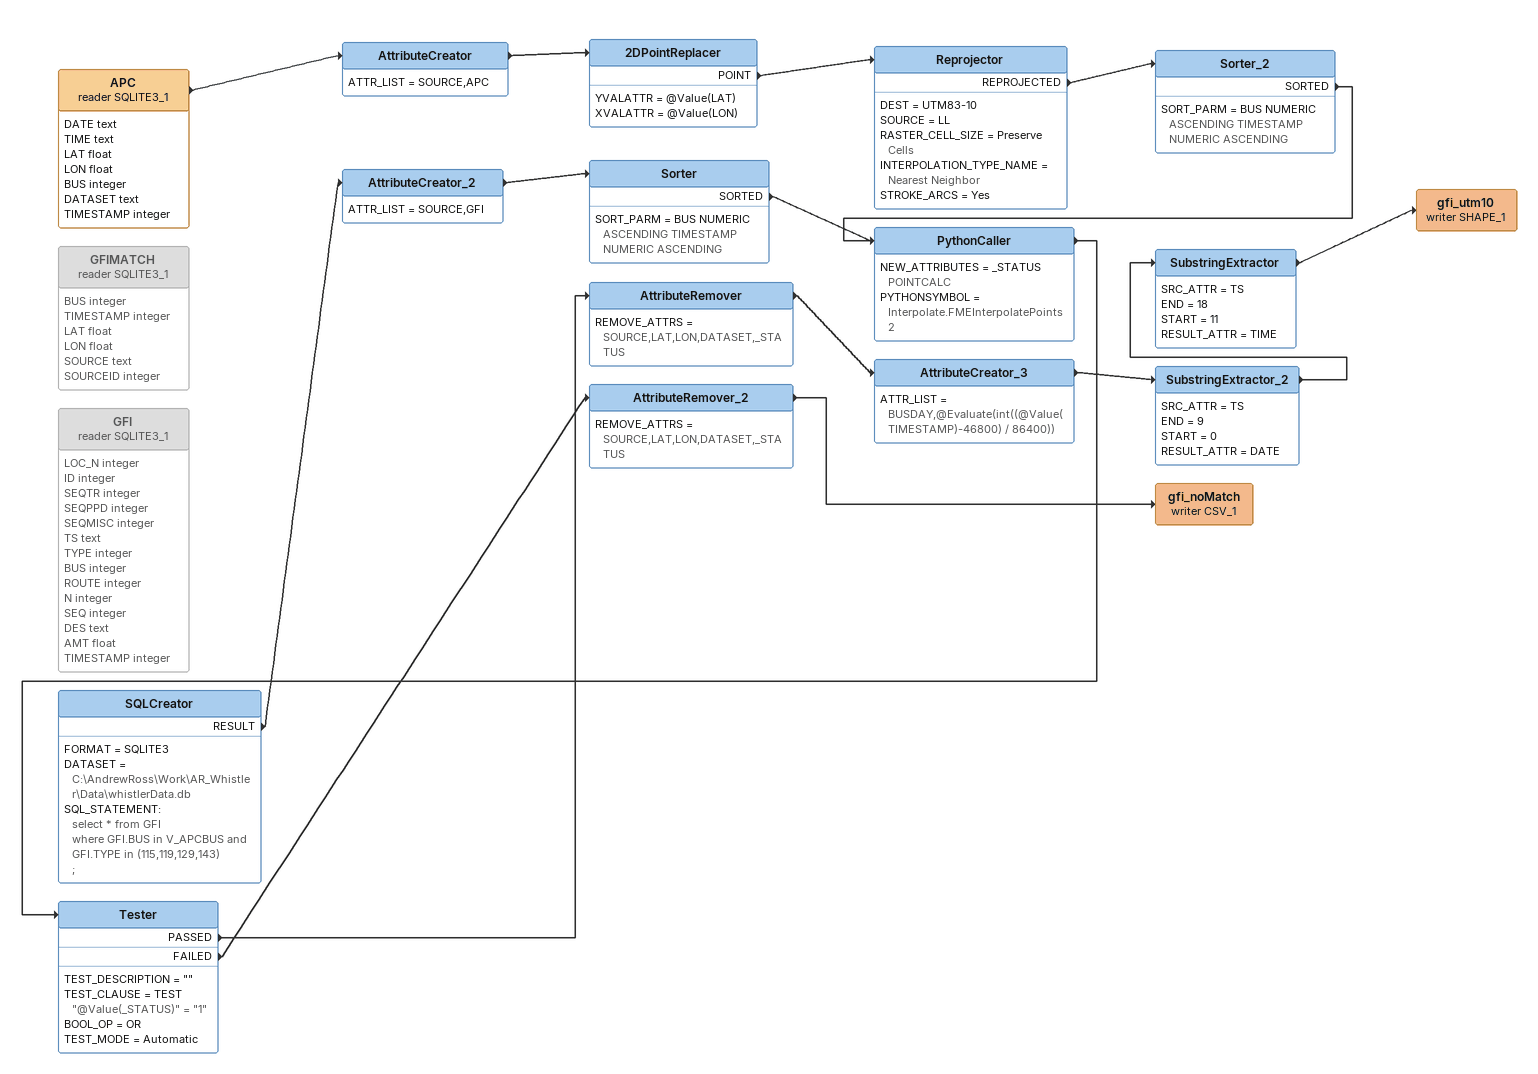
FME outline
APC (reader SQLITE3_1)
    attributes: DATE text, TIME text, LAT float, LON float, BUS integer, DATASET text, TIMESTAMP integer
    -> AttributeCreator
AttributeCreator
    ATTR_LIST = SOURCE,APC
    -> 2DPointReplacer
2DPointReplacer
    YVALATTR = @Value(LAT)
    XVALATTR = @Value(LON)
    POINT -> Reprojector
Reprojector
    DEST = UTM83-10
    SOURCE = LL
    RASTER_CELL_SIZE = Preserve Cells
    INTERPOLATION_TYPE_NAME = Nearest Neighbor
    STROKE_ARCS = Yes
    REPROJECTED -> Sorter_2
Sorter_2
    SORT_PARM = BUS NUMERIC ASCENDING TIMESTAMP NUMERIC ASCENDING
    SORTED -> PythonCaller
GFIMATCH (reader SQLITE3_1) [off]
    attributes: BUS integer, TIMESTAMP integer, LAT float, LON float, SOURCE text, SOURCEID integer
GFI (reader SQLITE3_1) [off]
    attributes: LOC_N integer, ID integer, SEQTR integer, SEQPPD integer, SEQMISC integer, TS text, TYPE integer, BUS integer, ROUTE integer, N integer, SEQ integer, DES text, AMT float, TIMESTAMP integer
SQLCreator
    FORMAT = SQLITE3
    DATASET = C:\AndrewRoss\Work\AR_Whistler\Data\whistlerData.db
    SQL_STATEMENT:
      select * from GFI
      where GFI.BUS in V_APCBUS and GFI.TYPE in (115,119,129,143)
      ;
    RESULT -> AttributeCreator_2
AttributeCreator_2
    ATTR_LIST = SOURCE,GFI
    -> Sorter
Sorter
    SORT_PARM = BUS NUMERIC ASCENDING TIMESTAMP NUMERIC ASCENDING
    SORTED -> PythonCaller
PythonCaller
    NEW_ATTRIBUTES = _STATUS POINTCALC
    PYTHONSYMBOL = Interpolate.FMEInterpolatePoints2
    -> Tester
Tester
    TEST_DESCRIPTION = ""
    TEST_CLAUSE = TEST "@Value(_STATUS)" = "1"
    BOOL_OP = OR
    TEST_MODE = Automatic
    PASSED -> AttributeRemover
    FAILED -> AttributeRemover_2
AttributeRemover
    REMOVE_ATTRS = SOURCE,LAT,LON,DATASET,_STATUS
    -> AttributeCreator_3
AttributeCreator_3
    ATTR_LIST = BUSDAY,@Evaluate(int((@Value(TIMESTAMP)-46800) / 86400))
    -> SubstringExtractor_2
SubstringExtractor_2
    SRC_ATTR = TS
    END = 9
    START = 0
    RESULT_ATTR = DATE
    -> SubstringExtractor
SubstringExtractor
    SRC_ATTR = TS
    END = 18
    START = 11
    RESULT_ATTR = TIME
    -> gfi_utm10 (writer SHAPE_1)
gfi_utm10 (writer SHAPE_1)
AttributeRemover_2
    REMOVE_ATTRS = SOURCE,LAT,LON,DATASET,_STATUS
    -> gfi_noMatch (writer CSV_1)
gfi_noMatch (writer CSV_1)
